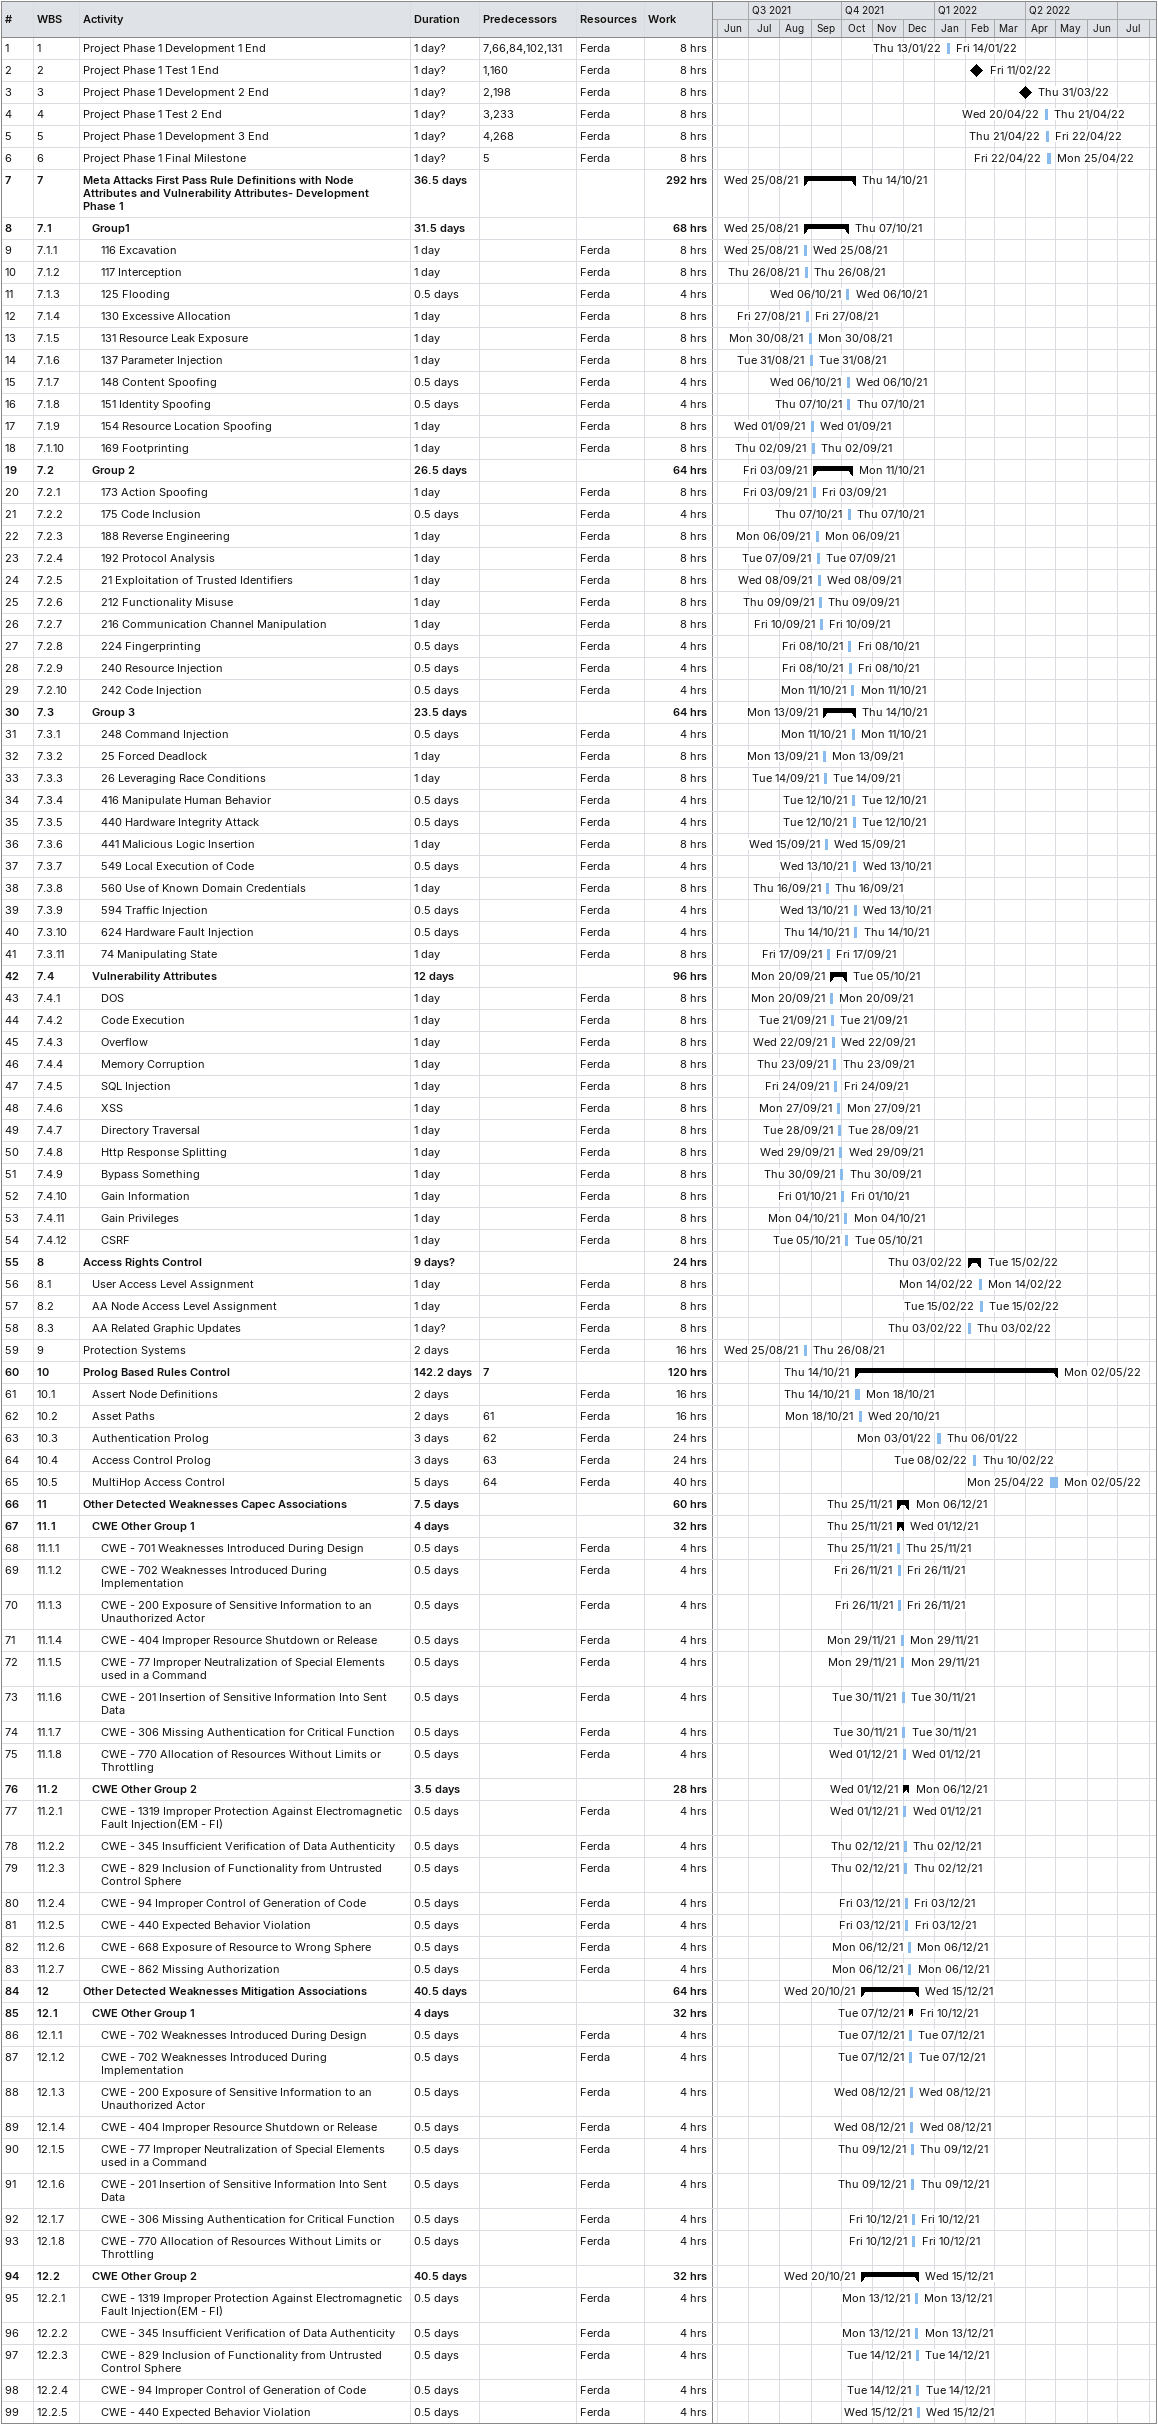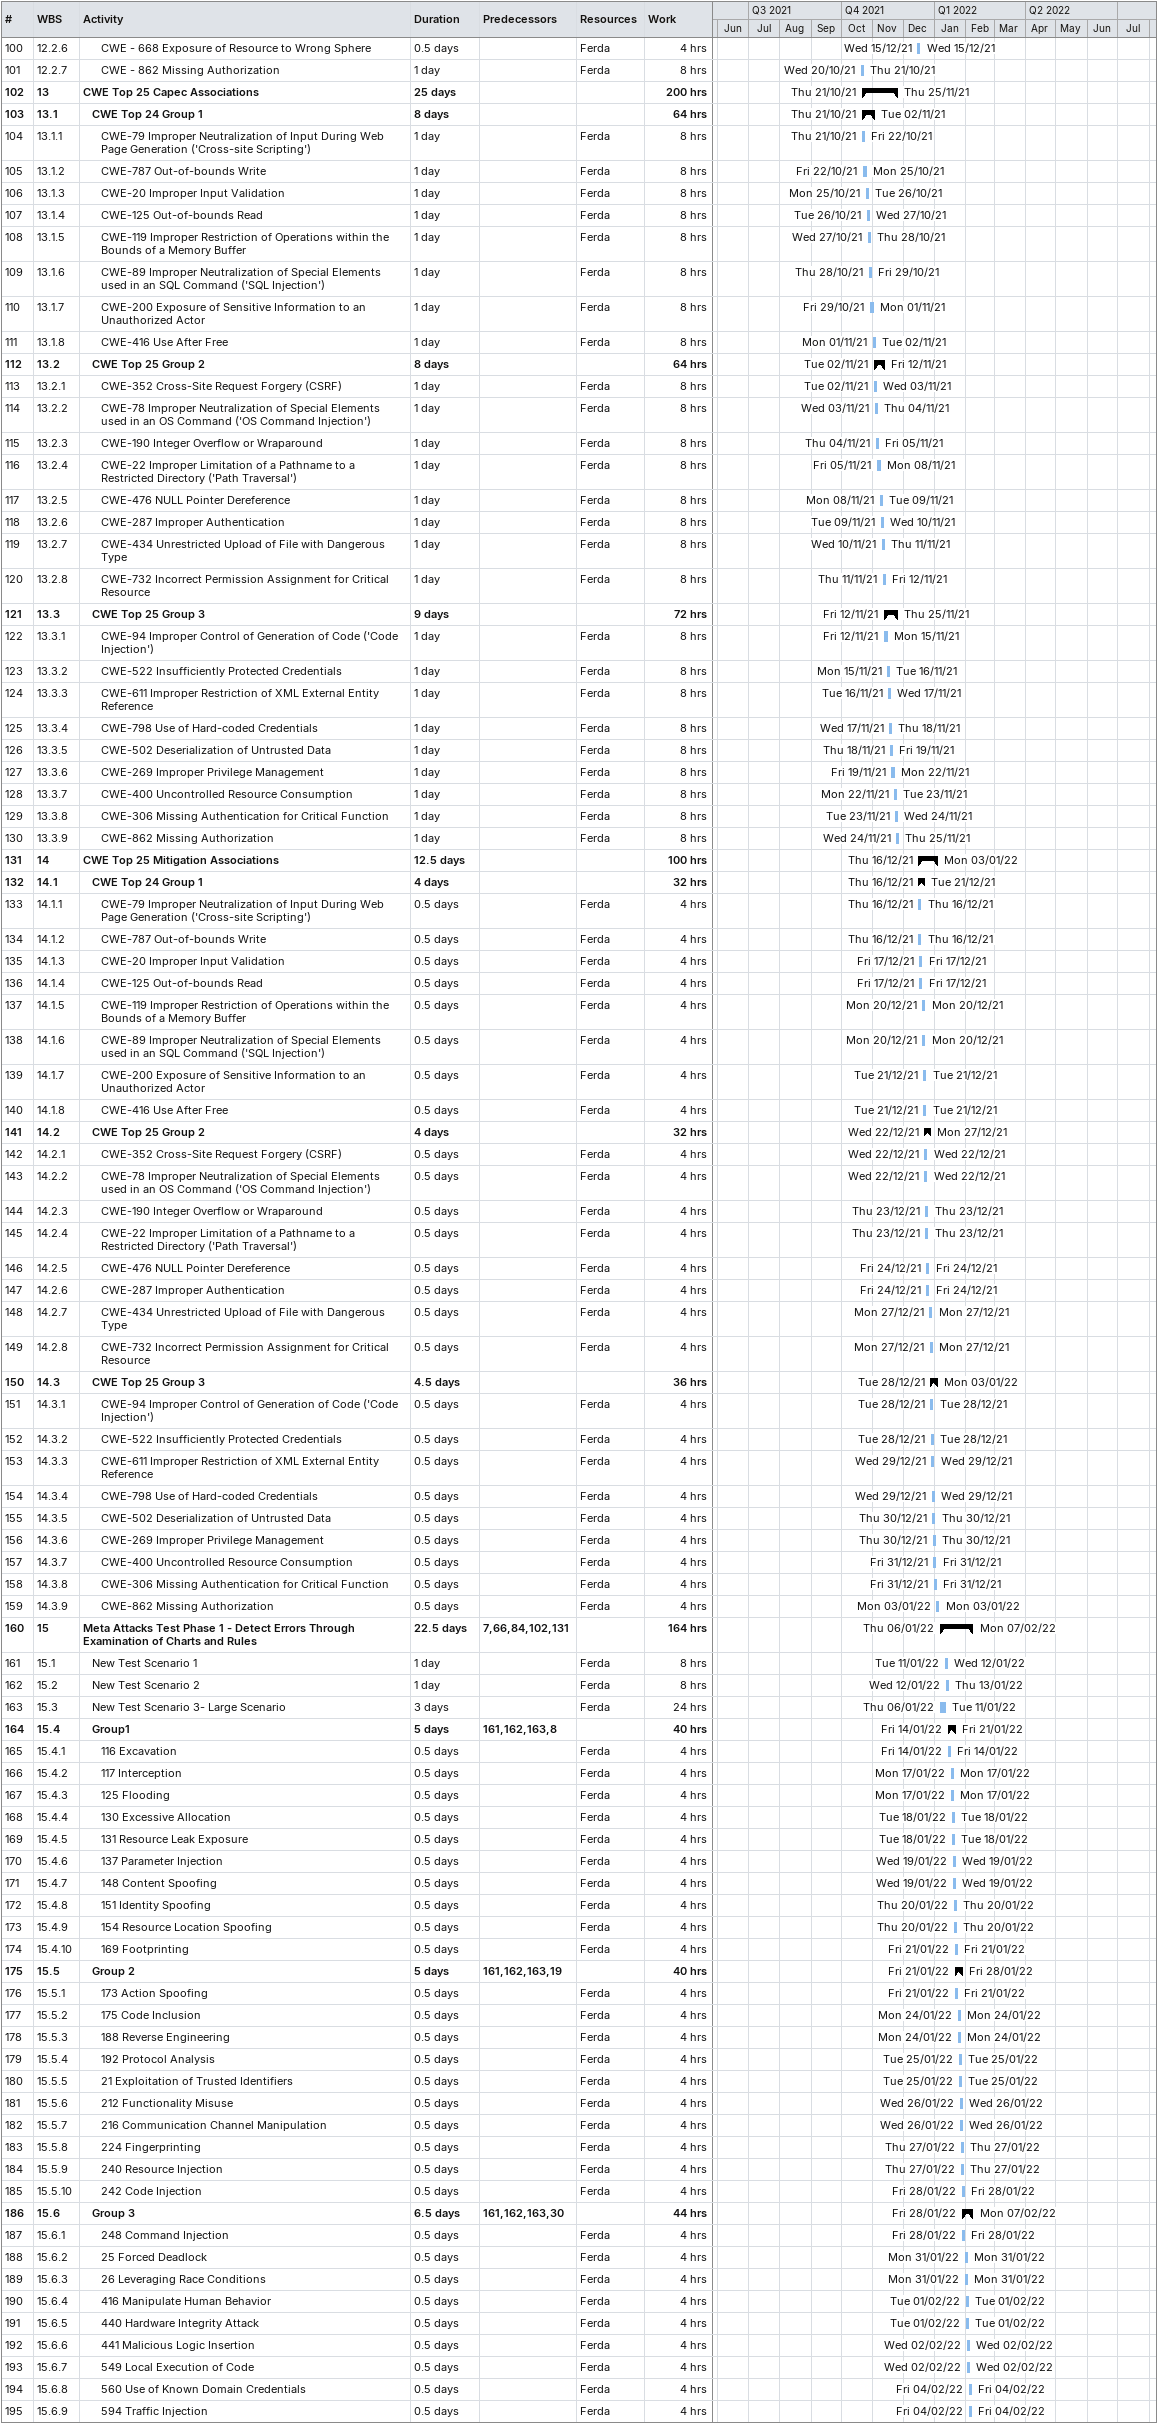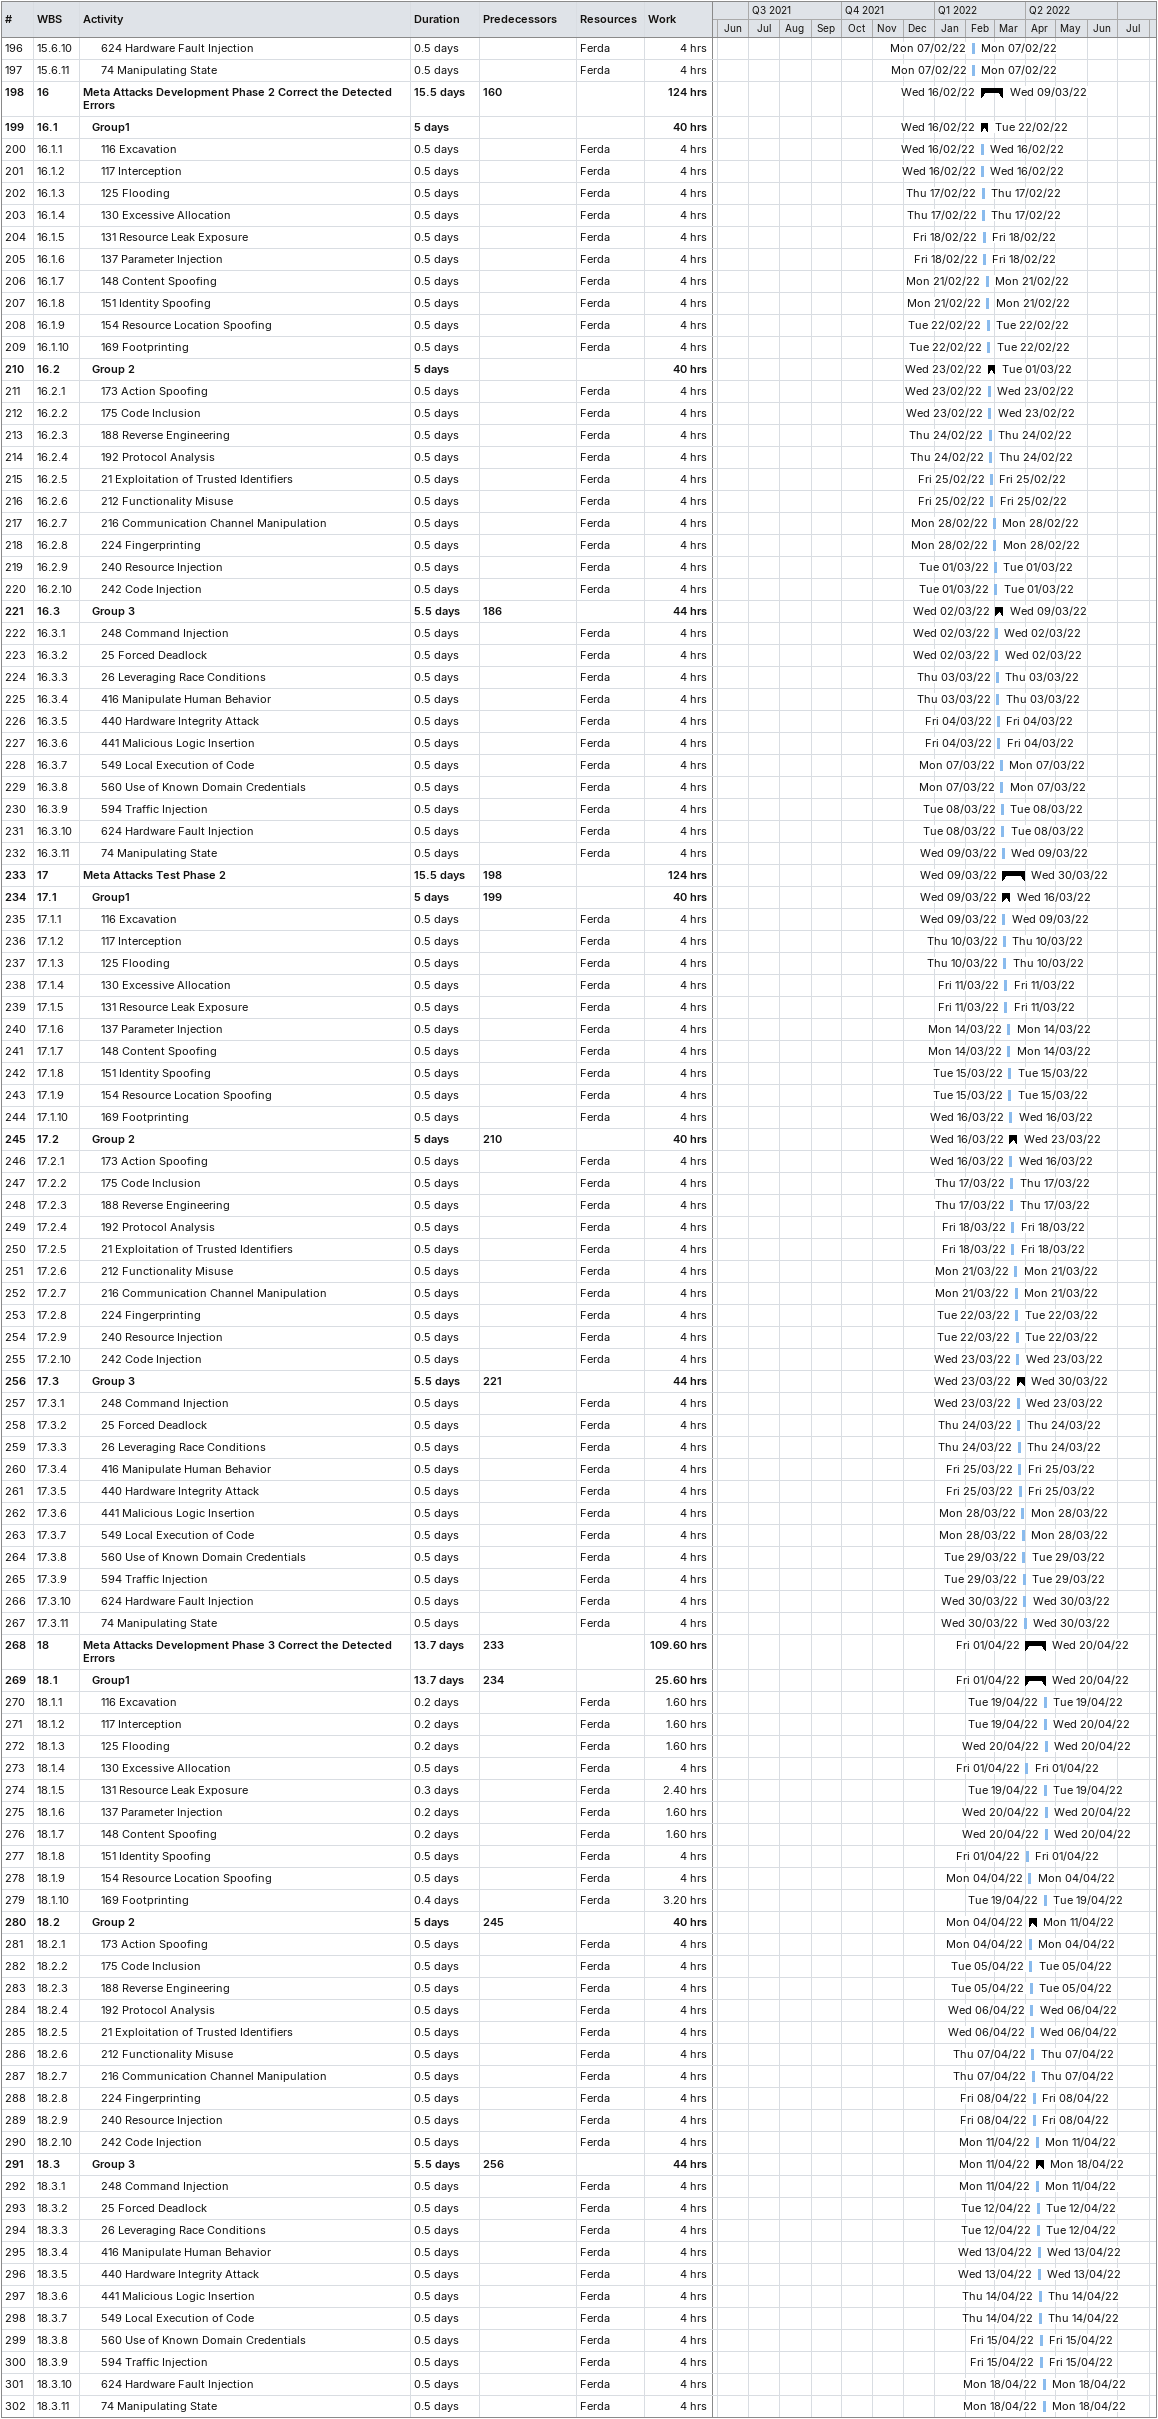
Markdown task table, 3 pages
| ID | WBS | Task | Duration | Start | Finish | Predecessors | Resources | Work (h) |
|---|---|---|---|---|---|---|---|---|
| 1 | 1 | Project Phase 1 Development 1 End | 1d? | 2022-01-13 | 2022-01-14 | 7, 66, 84, 102, 131 | Ferda | 8 |
| 2 | 2 | Project Phase 1 Test 1 End | 1d? | 2022-02-11 | 2022-02-11 | 1, 160 | Ferda | 8 |
| 3 | 3 | Project Phase 1 Development 2 End | 1d? | 2022-03-31 | 2022-03-31 | 2, 198 | Ferda | 8 |
| 4 | 4 | Project Phase 1 Test 2 End | 1d? | 2022-04-20 | 2022-04-21 | 3, 233 | Ferda | 8 |
| 5 | 5 | Project Phase 1 Development 3 End | 1d? | 2022-04-21 | 2022-04-22 | 4, 268 | Ferda | 8 |
| 6 | 6 | Project Phase 1 Final Milestone | 1d? | 2022-04-22 | 2022-04-25 | 5 | Ferda | 8 |
| 7 | 7 | **Meta Attacks First Pass Rule Definitions with Node Attributes and Vulnerability Attributes- Development Phase 1** | 36.5d | 2021-08-25 | 2021-10-14 |  |  | 292 |
| 8 | 7.1 | **Group1** | 31.5d | 2021-08-25 | 2021-10-07 |  |  | 68 |
| 9 | 7.1.1 | 116 Excavation | 1d | 2021-08-25 | 2021-08-25 |  | Ferda | 8 |
| 10 | 7.1.2 | 117 Interception | 1d | 2021-08-26 | 2021-08-26 |  | Ferda | 8 |
| 11 | 7.1.3 | 125 Flooding | 0.5d | 2021-10-06 | 2021-10-06 |  | Ferda | 4 |
| 12 | 7.1.4 | 130 Excessive Allocation | 1d | 2021-08-27 | 2021-08-27 |  | Ferda | 8 |
| 13 | 7.1.5 | 131 Resource Leak Exposure | 1d | 2021-08-30 | 2021-08-30 |  | Ferda | 8 |
| 14 | 7.1.6 | 137 Parameter Injection | 1d | 2021-08-31 | 2021-08-31 |  | Ferda | 8 |
| 15 | 7.1.7 | 148 Content Spoofing | 0.5d | 2021-10-06 | 2021-10-06 |  | Ferda | 4 |
| 16 | 7.1.8 | 151 Identity Spoofing | 0.5d | 2021-10-07 | 2021-10-07 |  | Ferda | 4 |
| 17 | 7.1.9 | 154 Resource Location Spoofing | 1d | 2021-09-01 | 2021-09-01 |  | Ferda | 8 |
| 18 | 7.1.10 | 169 Footprinting | 1d | 2021-09-02 | 2021-09-02 |  | Ferda | 8 |
| 19 | 7.2 | **Group 2** | 26.5d | 2021-09-03 | 2021-10-11 |  |  | 64 |
| 20 | 7.2.1 | 173 Action Spoofing | 1d | 2021-09-03 | 2021-09-03 |  | Ferda | 8 |
| 21 | 7.2.2 | 175 Code Inclusion | 0.5d | 2021-10-07 | 2021-10-07 |  | Ferda | 4 |
| 22 | 7.2.3 | 188 Reverse Engineering | 1d | 2021-09-06 | 2021-09-06 |  | Ferda | 8 |
| 23 | 7.2.4 | 192 Protocol Analysis | 1d | 2021-09-07 | 2021-09-07 |  | Ferda | 8 |
| 24 | 7.2.5 | 21 Exploitation of Trusted Identifiers | 1d | 2021-09-08 | 2021-09-08 |  | Ferda | 8 |
| 25 | 7.2.6 | 212 Functionality Misuse | 1d | 2021-09-09 | 2021-09-09 |  | Ferda | 8 |
| 26 | 7.2.7 | 216 Communication Channel Manipulation | 1d | 2021-09-10 | 2021-09-10 |  | Ferda | 8 |
| 27 | 7.2.8 | 224 Fingerprinting | 0.5d | 2021-10-08 | 2021-10-08 |  | Ferda | 4 |
| 28 | 7.2.9 | 240 Resource Injection | 0.5d | 2021-10-08 | 2021-10-08 |  | Ferda | 4 |
| 29 | 7.2.10 | 242 Code Injection | 0.5d | 2021-10-11 | 2021-10-11 |  | Ferda | 4 |
| 30 | 7.3 | **Group 3** | 23.5d | 2021-09-13 | 2021-10-14 |  |  | 64 |
| 31 | 7.3.1 | 248 Command Injection | 0.5d | 2021-10-11 | 2021-10-11 |  | Ferda | 4 |
| 32 | 7.3.2 | 25 Forced Deadlock | 1d | 2021-09-13 | 2021-09-13 |  | Ferda | 8 |
| 33 | 7.3.3 | 26 Leveraging Race Conditions | 1d | 2021-09-14 | 2021-09-14 |  | Ferda | 8 |
| 34 | 7.3.4 | 416 Manipulate Human Behavior | 0.5d | 2021-10-12 | 2021-10-12 |  | Ferda | 4 |
| 35 | 7.3.5 | 440 Hardware Integrity Attack | 0.5d | 2021-10-12 | 2021-10-12 |  | Ferda | 4 |
| 36 | 7.3.6 | 441 Malicious Logic Insertion | 1d | 2021-09-15 | 2021-09-15 |  | Ferda | 8 |
| 37 | 7.3.7 | 549 Local Execution of Code | 0.5d | 2021-10-13 | 2021-10-13 |  | Ferda | 4 |
| 38 | 7.3.8 | 560 Use of Known Domain Credentials | 1d | 2021-09-16 | 2021-09-16 |  | Ferda | 8 |
| 39 | 7.3.9 | 594 Traffic Injection | 0.5d | 2021-10-13 | 2021-10-13 |  | Ferda | 4 |
| 40 | 7.3.10 | 624 Hardware Fault Injection | 0.5d | 2021-10-14 | 2021-10-14 |  | Ferda | 4 |
| 41 | 7.3.11 | 74 Manipulating State | 1d | 2021-09-17 | 2021-09-17 |  | Ferda | 8 |
| 42 | 7.4 | **Vulnerability Attributes** | 12d | 2021-09-20 | 2021-10-05 |  |  | 96 |
| 43 | 7.4.1 | DOS | 1d | 2021-09-20 | 2021-09-20 |  | Ferda | 8 |
| 44 | 7.4.2 | Code Execution | 1d | 2021-09-21 | 2021-09-21 |  | Ferda | 8 |
| 45 | 7.4.3 | Overflow | 1d | 2021-09-22 | 2021-09-22 |  | Ferda | 8 |
| 46 | 7.4.4 | Memory Corruption | 1d | 2021-09-23 | 2021-09-23 |  | Ferda | 8 |
| 47 | 7.4.5 | SQL Injection | 1d | 2021-09-24 | 2021-09-24 |  | Ferda | 8 |
| 48 | 7.4.6 | XSS | 1d | 2021-09-27 | 2021-09-27 |  | Ferda | 8 |
| 49 | 7.4.7 | Directory Traversal | 1d | 2021-09-28 | 2021-09-28 |  | Ferda | 8 |
| 50 | 7.4.8 | Http Response Splitting | 1d | 2021-09-29 | 2021-09-29 |  | Ferda | 8 |
| 51 | 7.4.9 | Bypass Something | 1d | 2021-09-30 | 2021-09-30 |  | Ferda | 8 |
| 52 | 7.4.10 | Gain Information | 1d | 2021-10-01 | 2021-10-01 |  | Ferda | 8 |
| 53 | 7.4.11 | Gain Privileges | 1d | 2021-10-04 | 2021-10-04 |  | Ferda | 8 |
| 54 | 7.4.12 | CSRF | 1d | 2021-10-05 | 2021-10-05 |  | Ferda | 8 |
| 55 | 8 | **Access Rights Control** | 9d? | 2022-02-03 | 2022-02-15 |  |  | 24 |
| 56 | 8.1 | User Access Level Assignment | 1d | 2022-02-14 | 2022-02-14 |  | Ferda | 8 |
| 57 | 8.2 | AA Node Access Level Assignment | 1d | 2022-02-15 | 2022-02-15 |  | Ferda | 8 |
| 58 | 8.3 | AA Related Graphic Updates | 1d? | 2022-02-03 | 2022-02-03 |  | Ferda | 8 |
| 59 | 9 | Protection Systems | 2d | 2021-08-25 | 2021-08-26 |  | Ferda | 16 |
| 60 | 10 | **Prolog Based Rules Control** | 142.2d | 2021-10-14 | 2022-05-02 | 7 |  | 120 |
| 61 | 10.1 | Assert Node Definitions | 2d | 2021-10-14 | 2021-10-18 |  | Ferda | 16 |
| 62 | 10.2 | Asset Paths | 2d | 2021-10-18 | 2021-10-20 | 61 | Ferda | 16 |
| 63 | 10.3 | Authentication Prolog | 3d | 2022-01-03 | 2022-01-06 | 62 | Ferda | 24 |
| 64 | 10.4 | Access Control Prolog | 3d | 2022-02-08 | 2022-02-10 | 63 | Ferda | 24 |
| 65 | 10.5 | MultiHop Access Control | 5d | 2022-04-25 | 2022-05-02 | 64 | Ferda | 40 |
| 66 | 11 | **Other Detected Weaknesses Capec Associations** | 7.5d | 2021-11-25 | 2021-12-06 |  |  | 60 |
| 67 | 11.1 | **CWE Other Group 1** | 4d | 2021-11-25 | 2021-12-01 |  |  | 32 |
| 68 | 11.1.1 | CWE - 701 Weaknesses Introduced During Design | 0.5d | 2021-11-25 | 2021-11-25 |  | Ferda | 4 |
| 69 | 11.1.2 | CWE - 702 Weaknesses Introduced During Implementation | 0.5d | 2021-11-26 | 2021-11-26 |  | Ferda | 4 |
| 70 | 11.1.3 | CWE - 200 Exposure of Sensitive Information to an Unauthorized Actor | 0.5d | 2021-11-26 | 2021-11-26 |  | Ferda | 4 |
| 71 | 11.1.4 | CWE - 404 Improper Resource Shutdown or Release | 0.5d | 2021-11-29 | 2021-11-29 |  | Ferda | 4 |
| 72 | 11.1.5 | CWE - 77 Improper Neutralization of Special Elements used in a Command | 0.5d | 2021-11-29 | 2021-11-29 |  | Ferda | 4 |
| 73 | 11.1.6 | CWE - 201 Insertion of Sensitive Information Into Sent Data | 0.5d | 2021-11-30 | 2021-11-30 |  | Ferda | 4 |
| 74 | 11.1.7 | CWE - 306 Missing Authentication for Critical Function | 0.5d | 2021-11-30 | 2021-11-30 |  | Ferda | 4 |
| 75 | 11.1.8 | CWE - 770 Allocation of Resources Without Limits or Throttling | 0.5d | 2021-12-01 | 2021-12-01 |  | Ferda | 4 |
| 76 | 11.2 | **CWE Other Group 2** | 3.5d | 2021-12-01 | 2021-12-06 |  |  | 28 |
| 77 | 11.2.1 | CWE - 1319 Improper Protection Against Electromagnetic Fault Injection(EM - FI) | 0.5d | 2021-12-01 | 2021-12-01 |  | Ferda | 4 |
| 78 | 11.2.2 | CWE - 345 Insufficient Verification of Data Authenticity | 0.5d | 2021-12-02 | 2021-12-02 |  | Ferda | 4 |
| 79 | 11.2.3 | CWE - 829 Inclusion of Functionality from Untrusted Control Sphere | 0.5d | 2021-12-02 | 2021-12-02 |  | Ferda | 4 |
| 80 | 11.2.4 | CWE - 94 Improper Control of Generation of Code | 0.5d | 2021-12-03 | 2021-12-03 |  | Ferda | 4 |
| 81 | 11.2.5 | CWE - 440 Expected Behavior Violation | 0.5d | 2021-12-03 | 2021-12-03 |  | Ferda | 4 |
| 82 | 11.2.6 | CWE - 668 Exposure of Resource to Wrong Sphere | 0.5d | 2021-12-06 | 2021-12-06 |  | Ferda | 4 |
| 83 | 11.2.7 | CWE - 862 Missing Authorization | 0.5d | 2021-12-06 | 2021-12-06 |  | Ferda | 4 |
| 84 | 12 | **Other Detected Weaknesses Mitigation Associations** | 40.5d | 2021-10-20 | 2021-12-15 |  |  | 64 |
| 85 | 12.1 | **CWE Other Group 1** | 4d | 2021-12-07 | 2021-12-10 |  |  | 32 |
| 86 | 12.1.1 | CWE - 702 Weaknesses Introduced During Design | 0.5d | 2021-12-07 | 2021-12-07 |  | Ferda | 4 |
| 87 | 12.1.2 | CWE - 702 Weaknesses Introduced During Implementation | 0.5d | 2021-12-07 | 2021-12-07 |  | Ferda | 4 |
| 88 | 12.1.3 | CWE - 200 Exposure of Sensitive Information to an Unauthorized Actor | 0.5d | 2021-12-08 | 2021-12-08 |  | Ferda | 4 |
| 89 | 12.1.4 | CWE - 404 Improper Resource Shutdown or Release | 0.5d | 2021-12-08 | 2021-12-08 |  | Ferda | 4 |
| 90 | 12.1.5 | CWE - 77 Improper Neutralization of Special Elements used in a Command | 0.5d | 2021-12-09 | 2021-12-09 |  | Ferda | 4 |
| 91 | 12.1.6 | CWE - 201 Insertion of Sensitive Information Into Sent Data | 0.5d | 2021-12-09 | 2021-12-09 |  | Ferda | 4 |
| 92 | 12.1.7 | CWE - 306 Missing Authentication for Critical Function | 0.5d | 2021-12-10 | 2021-12-10 |  | Ferda | 4 |
| 93 | 12.1.8 | CWE - 770 Allocation of Resources Without Limits or Throttling | 0.5d | 2021-12-10 | 2021-12-10 |  | Ferda | 4 |
| 94 | 12.2 | **CWE Other Group 2** | 40.5d | 2021-10-20 | 2021-12-15 |  |  | 32 |
| 95 | 12.2.1 | CWE - 1319 Improper Protection Against Electromagnetic Fault Injection(EM - FI) | 0.5d | 2021-12-13 | 2021-12-13 |  | Ferda | 4 |
| 96 | 12.2.2 | CWE - 345 Insufficient Verification of Data Authenticity | 0.5d | 2021-12-13 | 2021-12-13 |  | Ferda | 4 |
| 97 | 12.2.3 | CWE - 829 Inclusion of Functionality from Untrusted Control Sphere | 0.5d | 2021-12-14 | 2021-12-14 |  | Ferda | 4 |
| 98 | 12.2.4 | CWE - 94 Improper Control of Generation of Code | 0.5d | 2021-12-14 | 2021-12-14 |  | Ferda | 4 |
| 99 | 12.2.5 | CWE - 440 Expected Behavior Violation | 0.5d | 2021-12-15 | 2021-12-15 |  | Ferda | 4 |
| 100 | 12.2.6 | CWE - 668 Exposure of Resource to Wrong Sphere | 0.5d | 2021-12-15 | 2021-12-15 |  | Ferda | 4 |
| 101 | 12.2.7 | CWE - 862 Missing Authorization | 1d | 2021-10-20 | 2021-10-21 |  | Ferda | 8 |
| 102 | 13 | **CWE Top 25 Capec Associations** | 25d | 2021-10-21 | 2021-11-25 |  |  | 200 |
| 103 | 13.1 | **CWE Top 24 Group 1** | 8d | 2021-10-21 | 2021-11-02 |  |  | 64 |
| 104 | 13.1.1 | CWE-79 Improper Neutralization of Input During Web Page Generation ('Cross-site Scripting') | 1d | 2021-10-21 | 2021-10-22 |  | Ferda | 8 |
| 105 | 13.1.2 | CWE-787 Out-of-bounds Write | 1d | 2021-10-22 | 2021-10-25 |  | Ferda | 8 |
| 106 | 13.1.3 | CWE-20 Improper Input Validation | 1d | 2021-10-25 | 2021-10-26 |  | Ferda | 8 |
| 107 | 13.1.4 | CWE-125 Out-of-bounds Read | 1d | 2021-10-26 | 2021-10-27 |  | Ferda | 8 |
| 108 | 13.1.5 | CWE-119 Improper Restriction of Operations within the Bounds of a Memory Buffer | 1d | 2021-10-27 | 2021-10-28 |  | Ferda | 8 |
| 109 | 13.1.6 | CWE-89 Improper Neutralization of Special Elements used in an SQL Command ('SQL Injection') | 1d | 2021-10-28 | 2021-10-29 |  | Ferda | 8 |
| 110 | 13.1.7 | CWE-200 Exposure of Sensitive Information to an Unauthorized Actor | 1d | 2021-10-29 | 2021-11-01 |  | Ferda | 8 |
| 111 | 13.1.8 | CWE-416 Use After Free | 1d | 2021-11-01 | 2021-11-02 |  | Ferda | 8 |
| 112 | 13.2 | **CWE Top 25 Group 2** | 8d | 2021-11-02 | 2021-11-12 |  |  | 64 |
| 113 | 13.2.1 | CWE-352 Cross-Site Request Forgery (CSRF) | 1d | 2021-11-02 | 2021-11-03 |  | Ferda | 8 |
| 114 | 13.2.2 | CWE-78 Improper Neutralization of Special Elements used in an OS Command ('OS Command Injection') | 1d | 2021-11-03 | 2021-11-04 |  | Ferda | 8 |
| 115 | 13.2.3 | CWE-190 Integer Overflow or Wraparound | 1d | 2021-11-04 | 2021-11-05 |  | Ferda | 8 |
| 116 | 13.2.4 | CWE-22 Improper Limitation of a Pathname to a Restricted Directory ('Path Traversal') | 1d | 2021-11-05 | 2021-11-08 |  | Ferda | 8 |
| 117 | 13.2.5 | CWE-476 NULL Pointer Dereference | 1d | 2021-11-08 | 2021-11-09 |  | Ferda | 8 |
| 118 | 13.2.6 | CWE-287 Improper Authentication | 1d | 2021-11-09 | 2021-11-10 |  | Ferda | 8 |
| 119 | 13.2.7 | CWE-434 Unrestricted Upload of File with Dangerous Type | 1d | 2021-11-10 | 2021-11-11 |  | Ferda | 8 |
| 120 | 13.2.8 | CWE-732 Incorrect Permission Assignment for Critical Resource | 1d | 2021-11-11 | 2021-11-12 |  | Ferda | 8 |
| 121 | 13.3 | **CWE Top 25 Group 3** | 9d | 2021-11-12 | 2021-11-25 |  |  | 72 |
| 122 | 13.3.1 | CWE-94 Improper Control of Generation of Code ('Code Injection') | 1d | 2021-11-12 | 2021-11-15 |  | Ferda | 8 |
| 123 | 13.3.2 | CWE-522 Insufficiently Protected Credentials | 1d | 2021-11-15 | 2021-11-16 |  | Ferda | 8 |
| 124 | 13.3.3 | CWE-611 Improper Restriction of XML External Entity Reference | 1d | 2021-11-16 | 2021-11-17 |  | Ferda | 8 |
| 125 | 13.3.4 | CWE-798 Use of Hard-coded Credentials | 1d | 2021-11-17 | 2021-11-18 |  | Ferda | 8 |
| 126 | 13.3.5 | CWE-502 Deserialization of Untrusted Data | 1d | 2021-11-18 | 2021-11-19 |  | Ferda | 8 |
| 127 | 13.3.6 | CWE-269 Improper Privilege Management | 1d | 2021-11-19 | 2021-11-22 |  | Ferda | 8 |
| 128 | 13.3.7 | CWE-400 Uncontrolled Resource Consumption | 1d | 2021-11-22 | 2021-11-23 |  | Ferda | 8 |
| 129 | 13.3.8 | CWE-306 Missing Authentication for Critical Function | 1d | 2021-11-23 | 2021-11-24 |  | Ferda | 8 |
| 130 | 13.3.9 | CWE-862 Missing Authorization | 1d | 2021-11-24 | 2021-11-25 |  | Ferda | 8 |
| 131 | 14 | **CWE Top 25 Mitigation Associations** | 12.5d | 2021-12-16 | 2022-01-03 |  |  | 100 |
| 132 | 14.1 | **CWE Top 24 Group 1** | 4d | 2021-12-16 | 2021-12-21 |  |  | 32 |
| 133 | 14.1.1 | CWE-79 Improper Neutralization of Input During Web Page Generation ('Cross-site Scripting') | 0.5d | 2021-12-16 | 2021-12-16 |  | Ferda | 4 |
| 134 | 14.1.2 | CWE-787 Out-of-bounds Write | 0.5d | 2021-12-16 | 2021-12-16 |  | Ferda | 4 |
| 135 | 14.1.3 | CWE-20 Improper Input Validation | 0.5d | 2021-12-17 | 2021-12-17 |  | Ferda | 4 |
| 136 | 14.1.4 | CWE-125 Out-of-bounds Read | 0.5d | 2021-12-17 | 2021-12-17 |  | Ferda | 4 |
| 137 | 14.1.5 | CWE-119 Improper Restriction of Operations within the Bounds of a Memory Buffer | 0.5d | 2021-12-20 | 2021-12-20 |  | Ferda | 4 |
| 138 | 14.1.6 | CWE-89 Improper Neutralization of Special Elements used in an SQL Command ('SQL Injection') | 0.5d | 2021-12-20 | 2021-12-20 |  | Ferda | 4 |
| 139 | 14.1.7 | CWE-200 Exposure of Sensitive Information to an Unauthorized Actor | 0.5d | 2021-12-21 | 2021-12-21 |  | Ferda | 4 |
| 140 | 14.1.8 | CWE-416 Use After Free | 0.5d | 2021-12-21 | 2021-12-21 |  | Ferda | 4 |
| 141 | 14.2 | **CWE Top 25 Group 2** | 4d | 2021-12-22 | 2021-12-27 |  |  | 32 |
| 142 | 14.2.1 | CWE-352 Cross-Site Request Forgery (CSRF) | 0.5d | 2021-12-22 | 2021-12-22 |  | Ferda | 4 |
| 143 | 14.2.2 | CWE-78 Improper Neutralization of Special Elements used in an OS Command ('OS Command Injection') | 0.5d | 2021-12-22 | 2021-12-22 |  | Ferda | 4 |
| 144 | 14.2.3 | CWE-190 Integer Overflow or Wraparound | 0.5d | 2021-12-23 | 2021-12-23 |  | Ferda | 4 |
| 145 | 14.2.4 | CWE-22 Improper Limitation of a Pathname to a Restricted Directory ('Path Traversal') | 0.5d | 2021-12-23 | 2021-12-23 |  | Ferda | 4 |
| 146 | 14.2.5 | CWE-476 NULL Pointer Dereference | 0.5d | 2021-12-24 | 2021-12-24 |  | Ferda | 4 |
| 147 | 14.2.6 | CWE-287 Improper Authentication | 0.5d | 2021-12-24 | 2021-12-24 |  | Ferda | 4 |
| 148 | 14.2.7 | CWE-434 Unrestricted Upload of File with Dangerous Type | 0.5d | 2021-12-27 | 2021-12-27 |  | Ferda | 4 |
| 149 | 14.2.8 | CWE-732 Incorrect Permission Assignment for Critical Resource | 0.5d | 2021-12-27 | 2021-12-27 |  | Ferda | 4 |
| 150 | 14.3 | **CWE Top 25 Group 3** | 4.5d | 2021-12-28 | 2022-01-03 |  |  | 36 |
| 151 | 14.3.1 | CWE-94 Improper Control of Generation of Code ('Code Injection') | 0.5d | 2021-12-28 | 2021-12-28 |  | Ferda | 4 |
| 152 | 14.3.2 | CWE-522 Insufficiently Protected Credentials | 0.5d | 2021-12-28 | 2021-12-28 |  | Ferda | 4 |
| 153 | 14.3.3 | CWE-611 Improper Restriction of XML External Entity Reference | 0.5d | 2021-12-29 | 2021-12-29 |  | Ferda | 4 |
| 154 | 14.3.4 | CWE-798 Use of Hard-coded Credentials | 0.5d | 2021-12-29 | 2021-12-29 |  | Ferda | 4 |
| 155 | 14.3.5 | CWE-502 Deserialization of Untrusted Data | 0.5d | 2021-12-30 | 2021-12-30 |  | Ferda | 4 |
| 156 | 14.3.6 | CWE-269 Improper Privilege Management | 0.5d | 2021-12-30 | 2021-12-30 |  | Ferda | 4 |
| 157 | 14.3.7 | CWE-400 Uncontrolled Resource Consumption | 0.5d | 2021-12-31 | 2021-12-31 |  | Ferda | 4 |
| 158 | 14.3.8 | CWE-306 Missing Authentication for Critical Function | 0.5d | 2021-12-31 | 2021-12-31 |  | Ferda | 4 |
| 159 | 14.3.9 | CWE-862 Missing Authorization | 0.5d | 2022-01-03 | 2022-01-03 |  | Ferda | 4 |
| 160 | 15 | **Meta Attacks Test Phase 1 - Detect Errors Through Examination of Charts and Rules** | 22.5d | 2022-01-06 | 2022-02-07 | 7, 66, 84, 102, 131 |  | 164 |
| 161 | 15.1 | New Test Scenario 1 | 1d | 2022-01-11 | 2022-01-12 |  | Ferda | 8 |
| 162 | 15.2 | New Test Scenario 2 | 1d | 2022-01-12 | 2022-01-13 |  | Ferda | 8 |
| 163 | 15.3 | New Test Scenario 3- Large Scenario | 3d | 2022-01-06 | 2022-01-11 |  | Ferda | 24 |
| 164 | 15.4 | **Group1** | 5d | 2022-01-14 | 2022-01-21 | 161, 162, 163, 8 |  | 40 |
| 165 | 15.4.1 | 116 Excavation | 0.5d | 2022-01-14 | 2022-01-14 |  | Ferda | 4 |
| 166 | 15.4.2 | 117 Interception | 0.5d | 2022-01-17 | 2022-01-17 |  | Ferda | 4 |
| 167 | 15.4.3 | 125 Flooding | 0.5d | 2022-01-17 | 2022-01-17 |  | Ferda | 4 |
| 168 | 15.4.4 | 130 Excessive Allocation | 0.5d | 2022-01-18 | 2022-01-18 |  | Ferda | 4 |
| 169 | 15.4.5 | 131 Resource Leak Exposure | 0.5d | 2022-01-18 | 2022-01-18 |  | Ferda | 4 |
| 170 | 15.4.6 | 137 Parameter Injection | 0.5d | 2022-01-19 | 2022-01-19 |  | Ferda | 4 |
| 171 | 15.4.7 | 148 Content Spoofing | 0.5d | 2022-01-19 | 2022-01-19 |  | Ferda | 4 |
| 172 | 15.4.8 | 151 Identity Spoofing | 0.5d | 2022-01-20 | 2022-01-20 |  | Ferda | 4 |
| 173 | 15.4.9 | 154 Resource Location Spoofing | 0.5d | 2022-01-20 | 2022-01-20 |  | Ferda | 4 |
| 174 | 15.4.10 | 169 Footprinting | 0.5d | 2022-01-21 | 2022-01-21 |  | Ferda | 4 |
| 175 | 15.5 | **Group 2** | 5d | 2022-01-21 | 2022-01-28 | 161, 162, 163, 19 |  | 40 |
| 176 | 15.5.1 | 173 Action Spoofing | 0.5d | 2022-01-21 | 2022-01-21 |  | Ferda | 4 |
| 177 | 15.5.2 | 175 Code Inclusion | 0.5d | 2022-01-24 | 2022-01-24 |  | Ferda | 4 |
| 178 | 15.5.3 | 188 Reverse Engineering | 0.5d | 2022-01-24 | 2022-01-24 |  | Ferda | 4 |
| 179 | 15.5.4 | 192 Protocol Analysis | 0.5d | 2022-01-25 | 2022-01-25 |  | Ferda | 4 |
| 180 | 15.5.5 | 21 Exploitation of Trusted Identifiers | 0.5d | 2022-01-25 | 2022-01-25 |  | Ferda | 4 |
| 181 | 15.5.6 | 212 Functionality Misuse | 0.5d | 2022-01-26 | 2022-01-26 |  | Ferda | 4 |
| 182 | 15.5.7 | 216 Communication Channel Manipulation | 0.5d | 2022-01-26 | 2022-01-26 |  | Ferda | 4 |
| 183 | 15.5.8 | 224 Fingerprinting | 0.5d | 2022-01-27 | 2022-01-27 |  | Ferda | 4 |
| 184 | 15.5.9 | 240 Resource Injection | 0.5d | 2022-01-27 | 2022-01-27 |  | Ferda | 4 |
| 185 | 15.5.10 | 242 Code Injection | 0.5d | 2022-01-28 | 2022-01-28 |  | Ferda | 4 |
| 186 | 15.6 | **Group 3** | 6.5d | 2022-01-28 | 2022-02-07 | 161, 162, 163, 30 |  | 44 |
| 187 | 15.6.1 | 248 Command Injection | 0.5d | 2022-01-28 | 2022-01-28 |  | Ferda | 4 |
| 188 | 15.6.2 | 25 Forced Deadlock | 0.5d | 2022-01-31 | 2022-01-31 |  | Ferda | 4 |
| 189 | 15.6.3 | 26 Leveraging Race Conditions | 0.5d | 2022-01-31 | 2022-01-31 |  | Ferda | 4 |
| 190 | 15.6.4 | 416 Manipulate Human Behavior | 0.5d | 2022-02-01 | 2022-02-01 |  | Ferda | 4 |
| 191 | 15.6.5 | 440 Hardware Integrity Attack | 0.5d | 2022-02-01 | 2022-02-01 |  | Ferda | 4 |
| 192 | 15.6.6 | 441 Malicious Logic Insertion | 0.5d | 2022-02-02 | 2022-02-02 |  | Ferda | 4 |
| 193 | 15.6.7 | 549 Local Execution of Code | 0.5d | 2022-02-02 | 2022-02-02 |  | Ferda | 4 |
| 194 | 15.6.8 | 560 Use of Known Domain Credentials | 0.5d | 2022-02-04 | 2022-02-04 |  | Ferda | 4 |
| 195 | 15.6.9 | 594 Traffic Injection | 0.5d | 2022-02-04 | 2022-02-04 |  | Ferda | 4 |
| 196 | 15.6.10 | 624 Hardware Fault Injection | 0.5d | 2022-02-07 | 2022-02-07 |  | Ferda | 4 |
| 197 | 15.6.11 | 74 Manipulating State | 0.5d | 2022-02-07 | 2022-02-07 |  | Ferda | 4 |
| 198 | 16 | **Meta Attacks Development Phase 2 Correct the Detected Errors** | 15.5d | 2022-02-16 | 2022-03-09 | 160 |  | 124 |
| 199 | 16.1 | **Group1** | 5d | 2022-02-16 | 2022-02-22 |  |  | 40 |
| 200 | 16.1.1 | 116 Excavation | 0.5d | 2022-02-16 | 2022-02-16 |  | Ferda | 4 |
| 201 | 16.1.2 | 117 Interception | 0.5d | 2022-02-16 | 2022-02-16 |  | Ferda | 4 |
| 202 | 16.1.3 | 125 Flooding | 0.5d | 2022-02-17 | 2022-02-17 |  | Ferda | 4 |
| 203 | 16.1.4 | 130 Excessive Allocation | 0.5d | 2022-02-17 | 2022-02-17 |  | Ferda | 4 |
| 204 | 16.1.5 | 131 Resource Leak Exposure | 0.5d | 2022-02-18 | 2022-02-18 |  | Ferda | 4 |
| 205 | 16.1.6 | 137 Parameter Injection | 0.5d | 2022-02-18 | 2022-02-18 |  | Ferda | 4 |
| 206 | 16.1.7 | 148 Content Spoofing | 0.5d | 2022-02-21 | 2022-02-21 |  | Ferda | 4 |
| 207 | 16.1.8 | 151 Identity Spoofing | 0.5d | 2022-02-21 | 2022-02-21 |  | Ferda | 4 |
| 208 | 16.1.9 | 154 Resource Location Spoofing | 0.5d | 2022-02-22 | 2022-02-22 |  | Ferda | 4 |
| 209 | 16.1.10 | 169 Footprinting | 0.5d | 2022-02-22 | 2022-02-22 |  | Ferda | 4 |
| 210 | 16.2 | **Group 2** | 5d | 2022-02-23 | 2022-03-01 |  |  | 40 |
| 211 | 16.2.1 | 173 Action Spoofing | 0.5d | 2022-02-23 | 2022-02-23 |  | Ferda | 4 |
| 212 | 16.2.2 | 175 Code Inclusion | 0.5d | 2022-02-23 | 2022-02-23 |  | Ferda | 4 |
| 213 | 16.2.3 | 188 Reverse Engineering | 0.5d | 2022-02-24 | 2022-02-24 |  | Ferda | 4 |
| 214 | 16.2.4 | 192 Protocol Analysis | 0.5d | 2022-02-24 | 2022-02-24 |  | Ferda | 4 |
| 215 | 16.2.5 | 21 Exploitation of Trusted Identifiers | 0.5d | 2022-02-25 | 2022-02-25 |  | Ferda | 4 |
| 216 | 16.2.6 | 212 Functionality Misuse | 0.5d | 2022-02-25 | 2022-02-25 |  | Ferda | 4 |
| 217 | 16.2.7 | 216 Communication Channel Manipulation | 0.5d | 2022-02-28 | 2022-02-28 |  | Ferda | 4 |
| 218 | 16.2.8 | 224 Fingerprinting | 0.5d | 2022-02-28 | 2022-02-28 |  | Ferda | 4 |
| 219 | 16.2.9 | 240 Resource Injection | 0.5d | 2022-03-01 | 2022-03-01 |  | Ferda | 4 |
| 220 | 16.2.10 | 242 Code Injection | 0.5d | 2022-03-01 | 2022-03-01 |  | Ferda | 4 |
| 221 | 16.3 | **Group 3** | 5.5d | 2022-03-02 | 2022-03-09 | 186 |  | 44 |
| 222 | 16.3.1 | 248 Command Injection | 0.5d | 2022-03-02 | 2022-03-02 |  | Ferda | 4 |
| 223 | 16.3.2 | 25 Forced Deadlock | 0.5d | 2022-03-02 | 2022-03-02 |  | Ferda | 4 |
| 224 | 16.3.3 | 26 Leveraging Race Conditions | 0.5d | 2022-03-03 | 2022-03-03 |  | Ferda | 4 |
| 225 | 16.3.4 | 416 Manipulate Human Behavior | 0.5d | 2022-03-03 | 2022-03-03 |  | Ferda | 4 |
| 226 | 16.3.5 | 440 Hardware Integrity Attack | 0.5d | 2022-03-04 | 2022-03-04 |  | Ferda | 4 |
| 227 | 16.3.6 | 441 Malicious Logic Insertion | 0.5d | 2022-03-04 | 2022-03-04 |  | Ferda | 4 |
| 228 | 16.3.7 | 549 Local Execution of Code | 0.5d | 2022-03-07 | 2022-03-07 |  | Ferda | 4 |
| 229 | 16.3.8 | 560 Use of Known Domain Credentials | 0.5d | 2022-03-07 | 2022-03-07 |  | Ferda | 4 |
| 230 | 16.3.9 | 594 Traffic Injection | 0.5d | 2022-03-08 | 2022-03-08 |  | Ferda | 4 |
| 231 | 16.3.10 | 624 Hardware Fault Injection | 0.5d | 2022-03-08 | 2022-03-08 |  | Ferda | 4 |
| 232 | 16.3.11 | 74 Manipulating State | 0.5d | 2022-03-09 | 2022-03-09 |  | Ferda | 4 |
| 233 | 17 | **Meta Attacks Test Phase 2** | 15.5d | 2022-03-09 | 2022-03-30 | 198 |  | 124 |
| 234 | 17.1 | **Group1** | 5d | 2022-03-09 | 2022-03-16 | 199 |  | 40 |
| 235 | 17.1.1 | 116 Excavation | 0.5d | 2022-03-09 | 2022-03-09 |  | Ferda | 4 |
| 236 | 17.1.2 | 117 Interception | 0.5d | 2022-03-10 | 2022-03-10 |  | Ferda | 4 |
| 237 | 17.1.3 | 125 Flooding | 0.5d | 2022-03-10 | 2022-03-10 |  | Ferda | 4 |
| 238 | 17.1.4 | 130 Excessive Allocation | 0.5d | 2022-03-11 | 2022-03-11 |  | Ferda | 4 |
| 239 | 17.1.5 | 131 Resource Leak Exposure | 0.5d | 2022-03-11 | 2022-03-11 |  | Ferda | 4 |
| 240 | 17.1.6 | 137 Parameter Injection | 0.5d | 2022-03-14 | 2022-03-14 |  | Ferda | 4 |
| 241 | 17.1.7 | 148 Content Spoofing | 0.5d | 2022-03-14 | 2022-03-14 |  | Ferda | 4 |
| 242 | 17.1.8 | 151 Identity Spoofing | 0.5d | 2022-03-15 | 2022-03-15 |  | Ferda | 4 |
| 243 | 17.1.9 | 154 Resource Location Spoofing | 0.5d | 2022-03-15 | 2022-03-15 |  | Ferda | 4 |
| 244 | 17.1.10 | 169 Footprinting | 0.5d | 2022-03-16 | 2022-03-16 |  | Ferda | 4 |
| 245 | 17.2 | **Group 2** | 5d | 2022-03-16 | 2022-03-23 | 210 |  | 40 |
| 246 | 17.2.1 | 173 Action Spoofing | 0.5d | 2022-03-16 | 2022-03-16 |  | Ferda | 4 |
| 247 | 17.2.2 | 175 Code Inclusion | 0.5d | 2022-03-17 | 2022-03-17 |  | Ferda | 4 |
| 248 | 17.2.3 | 188 Reverse Engineering | 0.5d | 2022-03-17 | 2022-03-17 |  | Ferda | 4 |
| 249 | 17.2.4 | 192 Protocol Analysis | 0.5d | 2022-03-18 | 2022-03-18 |  | Ferda | 4 |
| 250 | 17.2.5 | 21 Exploitation of Trusted Identifiers | 0.5d | 2022-03-18 | 2022-03-18 |  | Ferda | 4 |
| 251 | 17.2.6 | 212 Functionality Misuse | 0.5d | 2022-03-21 | 2022-03-21 |  | Ferda | 4 |
| 252 | 17.2.7 | 216 Communication Channel Manipulation | 0.5d | 2022-03-21 | 2022-03-21 |  | Ferda | 4 |
| 253 | 17.2.8 | 224 Fingerprinting | 0.5d | 2022-03-22 | 2022-03-22 |  | Ferda | 4 |
| 254 | 17.2.9 | 240 Resource Injection | 0.5d | 2022-03-22 | 2022-03-22 |  | Ferda | 4 |
| 255 | 17.2.10 | 242 Code Injection | 0.5d | 2022-03-23 | 2022-03-23 |  | Ferda | 4 |
| 256 | 17.3 | **Group 3** | 5.5d | 2022-03-23 | 2022-03-30 | 221 |  | 44 |
| 257 | 17.3.1 | 248 Command Injection | 0.5d | 2022-03-23 | 2022-03-23 |  | Ferda | 4 |
| 258 | 17.3.2 | 25 Forced Deadlock | 0.5d | 2022-03-24 | 2022-03-24 |  | Ferda | 4 |
| 259 | 17.3.3 | 26 Leveraging Race Conditions | 0.5d | 2022-03-24 | 2022-03-24 |  | Ferda | 4 |
| 260 | 17.3.4 | 416 Manipulate Human Behavior | 0.5d | 2022-03-25 | 2022-03-25 |  | Ferda | 4 |
| 261 | 17.3.5 | 440 Hardware Integrity Attack | 0.5d | 2022-03-25 | 2022-03-25 |  | Ferda | 4 |
| 262 | 17.3.6 | 441 Malicious Logic Insertion | 0.5d | 2022-03-28 | 2022-03-28 |  | Ferda | 4 |
| 263 | 17.3.7 | 549 Local Execution of Code | 0.5d | 2022-03-28 | 2022-03-28 |  | Ferda | 4 |
| 264 | 17.3.8 | 560 Use of Known Domain Credentials | 0.5d | 2022-03-29 | 2022-03-29 |  | Ferda | 4 |
| 265 | 17.3.9 | 594 Traffic Injection | 0.5d | 2022-03-29 | 2022-03-29 |  | Ferda | 4 |
| 266 | 17.3.10 | 624 Hardware Fault Injection | 0.5d | 2022-03-30 | 2022-03-30 |  | Ferda | 4 |
| 267 | 17.3.11 | 74 Manipulating State | 0.5d | 2022-03-30 | 2022-03-30 |  | Ferda | 4 |
| 268 | 18 | **Meta Attacks Development Phase 3 Correct the Detected Errors** | 13.7d | 2022-04-01 | 2022-04-20 | 233 |  | 109.60 |
| 269 | 18.1 | **Group1** | 13.7d | 2022-04-01 | 2022-04-20 | 234 |  | 25.60 |
| 270 | 18.1.1 | 116 Excavation | 0.2d | 2022-04-19 | 2022-04-19 |  | Ferda | 1.60 |
| 271 | 18.1.2 | 117 Interception | 0.2d | 2022-04-19 | 2022-04-20 |  | Ferda | 1.60 |
| 272 | 18.1.3 | 125 Flooding | 0.2d | 2022-04-20 | 2022-04-20 |  | Ferda | 1.60 |
| 273 | 18.1.4 | 130 Excessive Allocation | 0.5d | 2022-04-01 | 2022-04-01 |  | Ferda | 4 |
| 274 | 18.1.5 | 131 Resource Leak Exposure | 0.3d | 2022-04-19 | 2022-04-19 |  | Ferda | 2.40 |
| 275 | 18.1.6 | 137 Parameter Injection | 0.2d | 2022-04-20 | 2022-04-20 |  | Ferda | 1.60 |
| 276 | 18.1.7 | 148 Content Spoofing | 0.2d | 2022-04-20 | 2022-04-20 |  | Ferda | 1.60 |
| 277 | 18.1.8 | 151 Identity Spoofing | 0.5d | 2022-04-01 | 2022-04-01 |  | Ferda | 4 |
| 278 | 18.1.9 | 154 Resource Location Spoofing | 0.5d | 2022-04-04 | 2022-04-04 |  | Ferda | 4 |
| 279 | 18.1.10 | 169 Footprinting | 0.4d | 2022-04-19 | 2022-04-19 |  | Ferda | 3.20 |
| 280 | 18.2 | **Group 2** | 5d | 2022-04-04 | 2022-04-11 | 245 |  | 40 |
| 281 | 18.2.1 | 173 Action Spoofing | 0.5d | 2022-04-04 | 2022-04-04 |  | Ferda | 4 |
| 282 | 18.2.2 | 175 Code Inclusion | 0.5d | 2022-04-05 | 2022-04-05 |  | Ferda | 4 |
| 283 | 18.2.3 | 188 Reverse Engineering | 0.5d | 2022-04-05 | 2022-04-05 |  | Ferda | 4 |
| 284 | 18.2.4 | 192 Protocol Analysis | 0.5d | 2022-04-06 | 2022-04-06 |  | Ferda | 4 |
| 285 | 18.2.5 | 21 Exploitation of Trusted Identifiers | 0.5d | 2022-04-06 | 2022-04-06 |  | Ferda | 4 |
| 286 | 18.2.6 | 212 Functionality Misuse | 0.5d | 2022-04-07 | 2022-04-07 |  | Ferda | 4 |
| 287 | 18.2.7 | 216 Communication Channel Manipulation | 0.5d | 2022-04-07 | 2022-04-07 |  | Ferda | 4 |
| 288 | 18.2.8 | 224 Fingerprinting | 0.5d | 2022-04-08 | 2022-04-08 |  | Ferda | 4 |
| 289 | 18.2.9 | 240 Resource Injection | 0.5d | 2022-04-08 | 2022-04-08 |  | Ferda | 4 |
| 290 | 18.2.10 | 242 Code Injection | 0.5d | 2022-04-11 | 2022-04-11 |  | Ferda | 4 |
| 291 | 18.3 | **Group 3** | 5.5d | 2022-04-11 | 2022-04-18 | 256 |  | 44 |
| 292 | 18.3.1 | 248 Command Injection | 0.5d | 2022-04-11 | 2022-04-11 |  | Ferda | 4 |
| 293 | 18.3.2 | 25 Forced Deadlock | 0.5d | 2022-04-12 | 2022-04-12 |  | Ferda | 4 |
| 294 | 18.3.3 | 26 Leveraging Race Conditions | 0.5d | 2022-04-12 | 2022-04-12 |  | Ferda | 4 |
| 295 | 18.3.4 | 416 Manipulate Human Behavior | 0.5d | 2022-04-13 | 2022-04-13 |  | Ferda | 4 |
| 296 | 18.3.5 | 440 Hardware Integrity Attack | 0.5d | 2022-04-13 | 2022-04-13 |  | Ferda | 4 |
| 297 | 18.3.6 | 441 Malicious Logic Insertion | 0.5d | 2022-04-14 | 2022-04-14 |  | Ferda | 4 |
| 298 | 18.3.7 | 549 Local Execution of Code | 0.5d | 2022-04-14 | 2022-04-14 |  | Ferda | 4 |
| 299 | 18.3.8 | 560 Use of Known Domain Credentials | 0.5d | 2022-04-15 | 2022-04-15 |  | Ferda | 4 |
| 300 | 18.3.9 | 594 Traffic Injection | 0.5d | 2022-04-15 | 2022-04-15 |  | Ferda | 4 |
| 301 | 18.3.10 | 624 Hardware Fault Injection | 0.5d | 2022-04-18 | 2022-04-18 |  | Ferda | 4 |
| 302 | 18.3.11 | 74 Manipulating State | 0.5d | 2022-04-18 | 2022-04-18 |  | Ferda | 4 |
